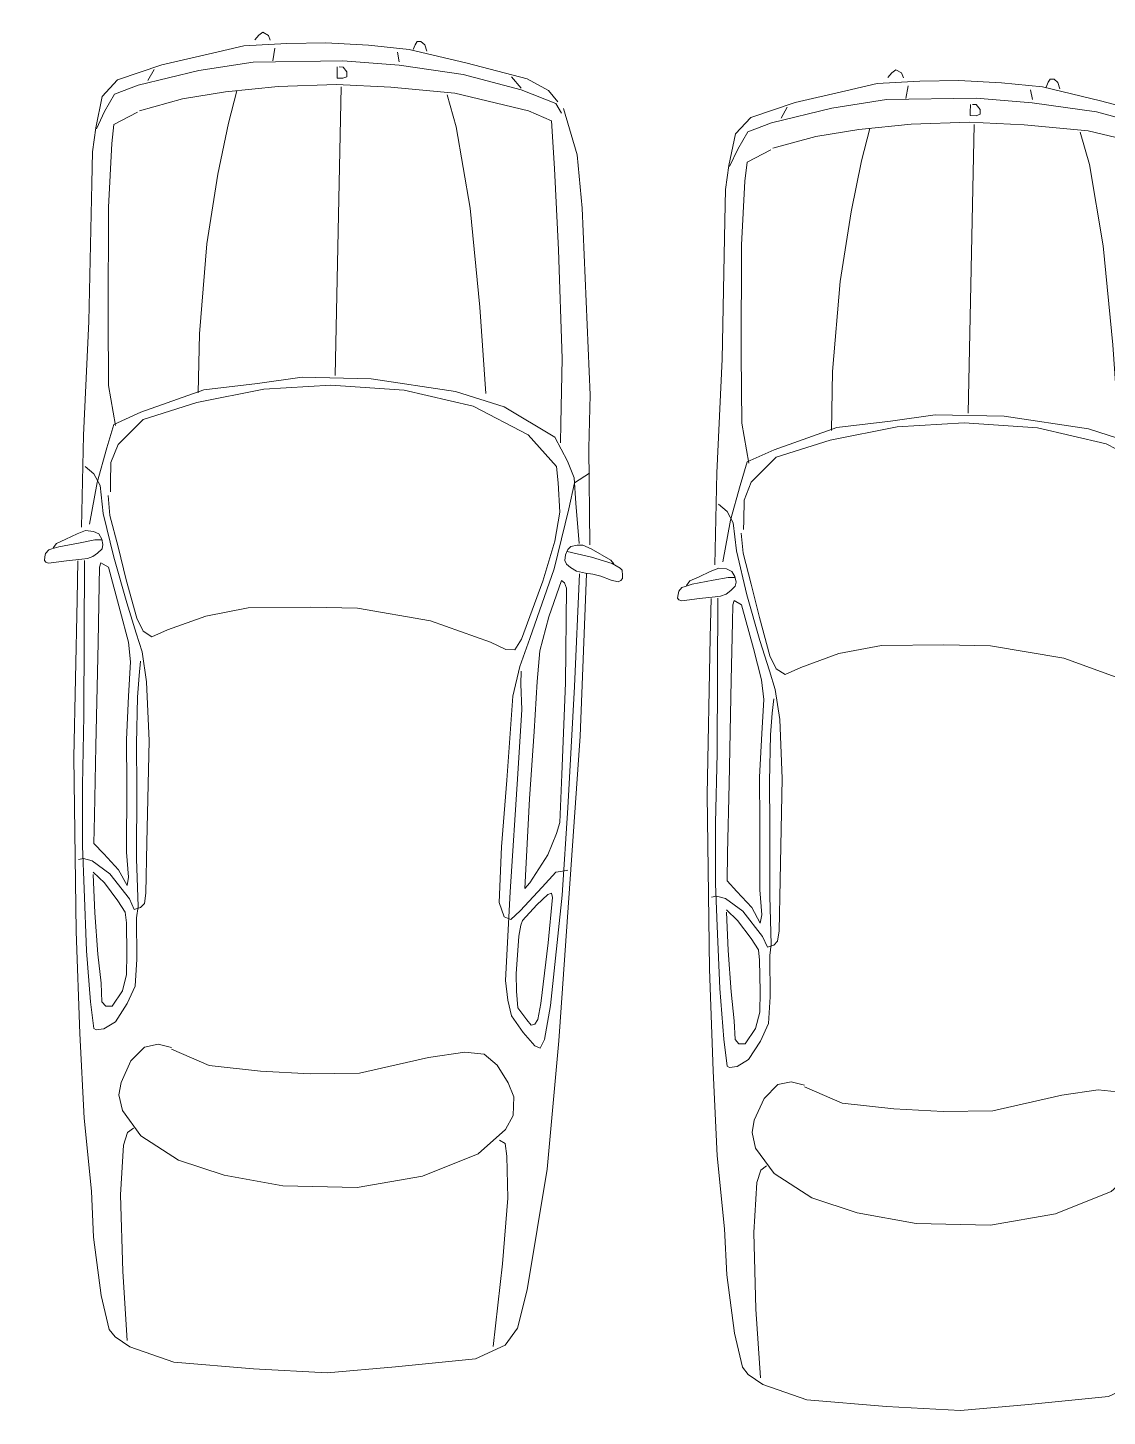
# Model space of a CAD drawing. Header units: millimetres. Extents: x 835 to 2001, y 912 to 1998.
# Drawn here: x 893.883 to 897.609, y 978.176 to 982.967 of the extents above; entities that cross this region are included whole.
import ezdxf

# ---------------------------------------------------------------- set-up
doc = ezdxf.new("R2010")
doc.units = ezdxf.units.MM
doc.layers.add('AUTOS', color=1, linetype='Continuous', lineweight=20)
doc.layers.add('Mobiliario', color=2, linetype='Continuous', lineweight=30)

# ---------------------------------------------------------------- blocks, each defined once
blk = doc.blocks.new('AUTO06')
at = {"layer": 'AUTOS'}
for p, q in [((1.7684, 1.0104), (1.7312, 0.9414)), ((1.7806, 1.0148), (1.7603, 0.9435)), ((1.7815, 1.0202), (1.7684, 1.0104)), ((1.7957, 1.0431), (1.7806, 1.0148)), ((1.802, 1.0493), (1.7957, 1.0431)), ((1.8204, 1.0515), (1.802, 1.0493)), ((1.8312, 1.0515), (1.8204, 1.0515)), ((1.8249, 0.977), (1.838, 1.0126)), ((1.838, 1.0464), (1.8312, 1.0515)), ((1.8434, 1.0366), (1.838, 1.0464)), ((1.838, 1.0126), (1.8434, 1.0366)), ((1.8187, 0.949), (1.8249, 0.977)), ((0.5564, 0.8858), (1.1997, 0.9265)), ((1.1997, 0.9265), (1.3836, 0.9265)), ((1.3836, 0.9265), (1.7178, 0.9366)), ((1.4705, 0.9301), (1.5044, 0.8796)), ((1.7312, 0.9414), (1.7187, 0.9123)), ((1.7187, 0.9123), (1.7196, 0.8927)), ((1.7603, 0.9435), (1.7416, 0.8592)), ((1.8088, 0.8927), (1.8151, 0.9232)), ((1.8151, 0.9232), (1.8187, 0.949)), ((1.8181, 0.9265), (2.3781, 0.9163)), ((2.3781, 0.9163), (3.4308, 0.8651)), ((0.2139, 0.8142), (0.3725, 0.8651)), ((0.3725, 0.8651), (0.5564, 0.8858)), ((1.4872, 0.8771), (1.4303, 0.8538)), ((1.5753, 0.8847), (1.4872, 0.8771)), ((1.5044, 0.8796), (1.5949, 0.8611)), ((1.7136, 0.8999), (1.5753, 0.8847)), ((1.7196, 0.8927), (1.724, 0.8712)), ((1.724, 0.8712), (1.7347, 0.8614)), ((1.7859, 0.8571), (1.7966, 0.8712)), ((1.7966, 0.8712), (1.8088, 0.8927)), ((1.8178, 0.9025), (2.207, 0.8934)), ((1.8681, 0.8592), (2.1954, 0.8629)), ((2.1954, 0.8629), (2.5114, 0.856)), ((2.207, 0.8934), (2.6259, 0.8796)), ((2.6259, 0.8796), (2.9283, 0.8658)), ((2.8452, 0.8658), (2.8414, 0.884)), ((2.8488, 0.8425), (2.8452, 0.8658)), ((2.9283, 0.8658), (3.3097, 0.8334)), ((3.4308, 0.8651), (3.8739, 0.8345)), ((0.7025, 0.8076), (1.0762, 0.828)), ((1.0762, 0.828), (1.3015, 0.828)), ((1.3015, 0.828), (1.3673, 0.828)), ((1.4494, 0.8153), (1.3423, 0.7154)), ((1.4303, 0.8538), (1.3485, 0.8076)), ((1.5059, 0.8229), (1.4494, 0.8153)), ((1.6068, 0.8309), (1.5059, 0.8229)), ((1.5949, 0.8611), (1.8026, 0.8149)), ((1.7074, 0.8153), (1.6068, 0.8309)), ((1.8457, 0.7771), (1.7074, 0.8153)), ((1.7347, 0.8614), (1.7541, 0.8538)), ((1.7541, 0.8538), (1.7734, 0.8516)), ((1.7734, 0.8516), (1.7859, 0.8571)), ((1.8026, 0.8149), (2.0445, 0.7364)), ((1.8422, 0.8418), (1.8508, 0.8523)), ((1.9686, 0.7997), (1.8422, 0.8418)), ((1.8508, 0.8523), (1.8681, 0.8592)), ((2.5114, 0.856), (2.678, 0.8523)), ((2.678, 0.8523), (2.7152, 0.8418)), ((2.7152, 0.8418), (2.7899, 0.8138)), ((2.9018, 0.7964), (2.8488, 0.8425)), ((2.922, 0.8287), (2.9366, 0.8327)), ((2.9268, 0.8167), (2.922, 0.8287)), ((2.9628, 0.7789), (2.9268, 0.8167)), ((2.9366, 0.8327), (3.0931, 0.8207)), ((3.0931, 0.8207), (3.3035, 0.8007)), ((3.3097, 0.8334), (3.4267, 0.8149)), ((3.4267, 0.8149), (3.457, 0.8011)), ((3.8739, 0.8345), (4.2917, 0.7735)), ((0.1529, 0.7608), (0.1913, 0.7942)), ((0.1529, 0.667), (0.197, 0.7877)), ((0.197, 0.7877), (0.23, 0.8076)), ((0.2243, 0.6936), (0.2574, 0.7742)), ((0.2574, 0.7742), (0.4222, 0.7877)), ((0.4222, 0.7877), (0.7025, 0.8076)), ((1.3485, 0.8076), (1.2479, 0.6311)), ((2.0472, 0.7077), (1.8457, 0.7771)), ((2.0862, 0.7717), (1.9686, 0.7997)), ((2.1924, 0.7648), (2.0862, 0.7717)), ((2.7899, 0.8138), (2.8875, 0.7542)), ((2.9848, 0.7226), (2.9018, 0.7964)), ((3.0181, 0.731), (2.9628, 0.7789)), ((3.3035, 0.8007), (3.3588, 0.7909)), ((3.3588, 0.7909), (3.3752, 0.7808)), ((3.3785, 0.7688), (3.3603, 0.7528)), ((3.3752, 0.7808), (3.3785, 0.7688)), ((3.4493, 0.7826), (3.4041, 0.7412)), ((3.457, 0.8011), (3.4493, 0.7826)), ((4.2917, 0.7735), (4.4253, 0.7426)), ((0.1145, 0.687), (0.1529, 0.7608)), ((2.0445, 0.7364), (2.1427, 0.7041)), ((2.365, 0.7575), (2.1924, 0.7648)), ((2.5974, 0.747), (2.365, 0.7575)), ((2.9071, 0.7372), (2.5974, 0.747)), ((2.8875, 0.7542), (2.9071, 0.7372)), ((3.0151, 0.6903), (2.9848, 0.7226)), ((3.0345, 0.7252), (3.0181, 0.731)), ((3.072, 0.719), (3.0345, 0.7252)), ((3.2023, 0.7132), (3.072, 0.719)), ((3.3195, 0.7212), (3.2627, 0.715)), ((3.3603, 0.7528), (3.3195, 0.7212)), ((3.4041, 0.7412), (3.3475, 0.6997)), ((4.4253, 0.7426), (4.4839, 0.7019)), ((0.0651, 0.4792), (0.1145, 0.687)), ((0.1696, 0.4388), (0.2243, 0.6936)), ((1.3423, 0.7154), (1.2479, 0.5235)), ((2.085, 0.6848), (2.0472, 0.7077)), ((2.085, 0.6539), (2.085, 0.6848)), ((2.1427, 0.7041), (2.2445, 0.6812)), ((2.2031, 0.7088), (2.1579, 0.7088)), ((2.29, 0.7135), (2.2031, 0.7088)), ((2.2445, 0.6812), (2.5355, 0.6674)), ((2.5129, 0.7041), (2.29, 0.7135)), ((2.9205, 0.6859), (2.5129, 0.7041)), ((3.2264, 0.6765), (2.9205, 0.6859)), ((3.0074, 0.6674), (3.0151, 0.6903)), ((3.2627, 0.715), (3.2023, 0.7132)), ((3.2946, 0.6859), (3.2264, 0.6765)), ((3.3475, 0.6997), (3.2946, 0.6859)), ((3.5787, 0.6936), (3.5195, 0.6539)), ((3.6272, 0.7132), (3.5787, 0.6936)), ((3.6918, 0.7132), (3.6272, 0.7132)), ((3.7403, 0.687), (3.6918, 0.7132)), ((3.8266, 0.5947), (3.7403, 0.687)), ((3.7781, 0.667), (3.7888, 0.687)), ((3.7888, 0.687), (3.8319, 0.6936)), ((3.8319, 0.6936), (3.9775, 0.7001)), ((3.9775, 0.7001), (4.2039, 0.687)), ((4.2039, 0.687), (4.4896, 0.6605)), ((4.4839, 0.7019), (4.5339, 0.5998)), ((0.1035, 0.4657), (0.1529, 0.667)), ((0.1089, 0.6332), (0.1476, 0.667)), ((1.2479, 0.6311), (1.1976, 0.4617)), ((2.06, 0.6002), (2.085, 0.6539)), ((2.5355, 0.6674), (2.7658, 0.6536)), ((2.7658, 0.6536), (2.9583, 0.6489)), ((2.9583, 0.6489), (3.0074, 0.6674)), ((3.5195, 0.6539), (3.4817, 0.6078)), ((1.9906, 0.3927), (2.06, 0.6002)), ((3.4817, 0.6078), (3.4764, 0.542)), ((3.9075, 0.404), (3.8266, 0.5947)), ((4.5339, 0.5998), (4.5672, 0.3244)), ((0.565, 0.4992), (0.9057, 0.5395)), ((0.9057, 0.5395), (1.2024, 0.5664)), ((3.4764, 0.542), (3.4978, 0.417)), ((0.0211, 0.2779), (0.0651, 0.4792)), ((0.2847, 0.4454), (0.565, 0.4992)), ((1.2479, 0.5235), (1.1976, 0.2851)), ((0.0761, 0.2441), (0.1035, 0.4657)), ((0.1529, 0.2172), (0.1696, 0.4388)), ((0.1749, 0.4119), (0.2847, 0.4454)), ((1.1976, 0.4617), (1.1599, 0.1699)), ((1.9529, 0.1391), (1.9906, 0.3927)), ((3.4978, 0.417), (3.557, 0.1801)), ((3.9507, 0.1801), (3.9075, 0.404)), ((0.0265, 0.3382), (0.0047, 0.3313)), ((0.0047, 0.3313), (-0.0063, 0.3178)), ((-0.0063, 0.3178), (-0.0063, 0.3044)), ((-0.0063, 0.3044), (0.0047, 0.2979)), ((0.0047, 0.2979), (0.0211, 0.2909)), ((4.5672, 0.3244), (4.5925, 0.0896)), ((0.0101, 0.1369), (0.0211, 0.2779)), ((0.0321, 0.2375), (0.0651, 0.2441)), ((0.0651, 0.0497), (0.0761, 0.2441)), ((1.1976, 0.2851), (1.1849, 0.0315)), ((0.1476, 0.0293), (0.1529, 0.2172)), ((1.1599, 0.1699), (1.1599, -0.0684)), ((3.557, 0.1801), (3.5627, 0.009)), ((3.9507, -0.0764), (3.9507, 0.1801)), ((0.0047, -0.0106), (0.0101, 0.1369)), ((1.9529, -0.0223), (1.9529, 0.1391)), ((0.0761, -0.2592), (0.0651, 0.0497)), ((0.1035, 0.0646), (0.0869, 0.0511)), ((0.0869, 0.0511), (0.0869, 0.0377)), ((0.1199, 0.0646), (0.1035, 0.0646)), ((0.1252, 0.0511), (0.1199, 0.0646)), ((0.1252, 0.0308), (0.1252, 0.0511)), ((4.5925, 0.0896), (4.5842, -0.1654)), ((0.0869, 0.0308), (0.1142, 0.0308)), ((0.1142, 0.0308), (0.1252, 0.0308)), ((0.1586, -0.172), (0.1476, 0.0293)), ((0.1553, 0.0453), (1.1515, 0.0453)), ((1.1849, 0.0315), (1.2039, -0.1992)), ((3.5627, 0.009), (3.557, -0.1622)), ((0.0101, -0.1451), (0.0047, -0.0106)), ((1.9591, -0.2374), (1.9529, -0.0223)), ((1.1599, -0.0684), (1.1849, -0.2221)), ((3.9182, -0.2806), (3.9507, -0.0764)), ((0.0211, -0.2926), (0.0101, -0.1451)), ((0.0265, -0.1854), (0.0705, -0.192)), ((0.1806, -0.3529), (0.1586, -0.172)), ((3.557, -0.1622), (3.5409, -0.3398)), ((4.5842, -0.1654), (4.5672, -0.4409)), ((-0.017, -0.209), (-0.028, -0.229)), ((-0.028, -0.229), (-0.017, -0.2425)), ((-0.0006, -0.2025), (-0.017, -0.209)), ((1.1849, -0.2221), (1.2101, -0.4067)), ((1.2039, -0.1992), (1.2542, -0.4296)), ((1.9906, -0.3835), (1.9591, -0.2374)), ((-0.017, -0.2425), (-0.0006, -0.2559)), ((0.1089, -0.447), (0.0761, -0.2592)), ((3.8697, -0.4387), (3.9182, -0.2806)), ((0.0485, -0.4002), (0.0211, -0.2926)), ((0.1767, -0.3144), (0.2892, -0.3406)), ((0.208, -0.5005), (0.1806, -0.3529)), ((0.2892, -0.3406), (0.4659, -0.3733)), ((0.4659, -0.3733), (0.707, -0.406)), ((3.5409, -0.3398), (3.4871, -0.4714)), ((0.0925, -0.5746), (0.0485, -0.4002)), ((0.707, -0.406), (1.0176, -0.4256)), ((1.0176, -0.4256), (1.2212, -0.4256)), ((1.2101, -0.4067), (1.292, -0.6218)), ((1.2542, -0.4296), (1.3173, -0.6142)), ((2.0409, -0.5143), (1.9906, -0.3835)), ((0.1639, -0.6549), (0.1089, -0.447)), ((3.4817, -0.4714), (3.471, -0.5175)), ((3.7888, -0.5702), (3.8697, -0.4387)), ((4.5672, -0.4409), (4.5172, -0.5938)), ((0.252, -0.6483), (0.208, -0.5005)), ((2.0662, -0.568), (2.0409, -0.5143)), ((3.471, -0.5175), (3.4817, -0.5637)), ((0.147, -0.7265), (0.0925, -0.5746)), ((2.0472, -0.5986), (2.0662, -0.568)), ((2.2221, -0.5833), (2.4257, -0.5702)), ((2.4257, -0.5702), (2.7756, -0.5702)), ((2.7756, -0.5702), (2.9506, -0.5702)), ((2.9506, -0.5702), (2.9863, -0.5746)), ((2.9863, -0.5746), (3.0006, -0.5877)), ((3.4817, -0.5637), (3.5302, -0.6098)), ((3.7028, -0.636), (3.7888, -0.5702)), ((0.1089, -0.6011), (0.1476, -0.6215)), ((1.292, -0.6218), (1.336, -0.7141)), ((1.3173, -0.6142), (1.4053, -0.6985)), ((1.871, -0.6603), (2.0031, -0.6218)), ((1.9508, -0.6574), (2.0543, -0.6225)), ((2.0031, -0.6218), (2.0472, -0.5986)), ((2.0543, -0.6225), (2.1186, -0.6007)), ((2.1186, -0.6007), (2.2221, -0.5833)), ((2.2007, -0.6095), (2.1507, -0.6051)), ((2.2757, -0.6138), (2.2007, -0.6095)), ((2.4364, -0.6138), (2.2757, -0.6138)), ((2.5899, -0.6095), (2.4364, -0.6138)), ((2.8327, -0.6051), (2.5899, -0.6095)), ((2.997, -0.5964), (2.8327, -0.6051)), ((3.0077, -0.6095), (2.972, -0.6269)), ((3.0363, -0.6007), (2.997, -0.5964)), ((3.0006, -0.5877), (3.0077, -0.6095)), ((3.1791, -0.5964), (3.0363, -0.6007)), ((3.2719, -0.6007), (3.1791, -0.5964)), ((3.3326, -0.6269), (3.2719, -0.6007)), ((3.5302, -0.6098), (3.6058, -0.6425)), ((3.762, -0.5964), (3.7781, -0.6164)), ((3.7781, -0.6164), (3.8212, -0.6294)), ((4.2578, -0.6229), (4.4949, -0.6029)), ((4.5172, -0.5938), (4.4839, -0.6451)), ((0.197, -0.7355), (0.1639, -0.6549)), ((0.2574, -0.6549), (0.3014, -0.7355)), ((1.7577, -0.6909), (1.871, -0.6603)), ((1.7937, -0.7054), (1.9508, -0.6574)), ((2.0865, -0.6487), (1.9793, -0.6792)), ((2.1543, -0.64), (2.0865, -0.6487)), ((2.2721, -0.6443), (2.1543, -0.64)), ((2.4221, -0.6487), (2.2721, -0.6443)), ((2.5792, -0.6443), (2.4221, -0.6487)), ((2.8113, -0.64), (2.5792, -0.6443)), ((2.897, -0.6313), (2.8113, -0.64)), ((2.8185, -0.7185), (2.872, -0.6661)), ((2.872, -0.6661), (2.9256, -0.6356)), ((2.972, -0.6269), (2.8863, -0.6967)), ((2.9256, -0.6356), (2.897, -0.6313)), ((2.9791, -0.6661), (2.9184, -0.7141)), ((3.0184, -0.64), (2.9791, -0.6661)), ((3.0541, -0.6356), (3.0184, -0.64)), ((3.1612, -0.6313), (3.0541, -0.6356)), ((3.2327, -0.6313), (3.1612, -0.6313)), ((3.2898, -0.6443), (3.2327, -0.6313)), ((3.3434, -0.6792), (3.2898, -0.6443)), ((3.3969, -0.6661), (3.3326, -0.6269)), ((3.4219, -0.7054), (3.3969, -0.6661)), ((3.6058, -0.6425), (3.6486, -0.6491)), ((3.6486, -0.6491), (3.7028, -0.636)), ((3.8212, -0.6294), (3.9938, -0.636)), ((3.9938, -0.636), (4.2578, -0.6229)), ((4.4586, -0.6654), (4.3417, -0.6959)), ((4.4839, -0.6451), (4.4586, -0.6654)), ((1.2024, -0.7355), (1.3399, -0.7087)), ((1.336, -0.7141), (1.4178, -0.737)), ((1.4053, -0.6985), (1.4681, -0.7217)), ((1.6437, -0.7446), (1.7937, -0.7054)), ((1.6508, -0.7217), (1.7577, -0.6909)), ((1.9793, -0.6792), (1.8294, -0.7228)), ((2.7827, -0.7534), (2.8185, -0.7185)), ((2.8863, -0.6967), (2.8435, -0.7577)), ((2.9184, -0.7141), (2.8827, -0.7534)), ((3.1648, -0.7316), (3.2648, -0.7185)), ((3.2648, -0.7185), (3.3291, -0.7141)), ((3.3291, -0.7141), (3.3434, -0.701)), ((3.3434, -0.701), (3.3434, -0.6792)), ((3.4255, -0.7316), (3.4219, -0.7054)), ((4.3417, -0.6959), (4.1411, -0.7265)), ((0.2053, -0.7777), (0.147, -0.7265)), ((0.2574, -0.769), (0.197, -0.7355)), ((0.3014, -0.7355), (0.3672, -0.7421)), ((0.3672, -0.7421), (0.5871, -0.749)), ((0.5871, -0.749), (0.9661, -0.7421)), ((0.9661, -0.7421), (1.2024, -0.7355)), ((1.4178, -0.737), (1.5375, -0.7679)), ((1.4681, -0.7217), (1.5375, -0.7217)), ((1.508, -0.7795), (1.5473, -0.7577)), ((1.5375, -0.7217), (1.569, -0.7217)), ((1.5473, -0.7577), (1.6437, -0.7446)), ((1.5815, -0.7294), (1.6508, -0.7217)), ((1.7065, -0.7773), (1.7151, -0.7588)), ((1.7151, -0.7588), (1.7324, -0.7483)), ((1.7324, -0.7483), (1.7514, -0.7435)), ((1.7362, -0.7715), (1.7353, -0.7494)), ((1.7514, -0.7435), (1.7657, -0.7461)), ((1.7657, -0.7461), (1.7809, -0.7613)), ((1.7809, -0.7613), (1.7934, -0.7773)), ((1.8294, -0.7228), (1.8151, -0.749)), ((1.8151, -0.749), (1.8294, -0.7534)), ((1.8294, -0.7534), (1.8901, -0.7534)), ((1.8901, -0.7534), (2.09, -0.7534)), ((2.09, -0.7534), (2.4471, -0.7534)), ((2.4471, -0.7534), (2.6863, -0.7534)), ((2.6863, -0.7534), (2.7827, -0.7534)), ((2.8435, -0.7577), (2.8363, -0.7882)), ((2.8899, -0.7534), (3.022, -0.7446)), ((3.022, -0.7446), (3.1648, -0.7316)), ((3.1541, -0.7708), (3.3291, -0.7534)), ((3.3291, -0.7534), (3.4219, -0.7403)), ((3.4219, -0.7403), (3.4255, -0.7316)), ((3.9825, -0.737), (3.7317, -0.7675)), ((4.1411, -0.7265), (3.9825, -0.737)), ((0.3142, -0.798), (0.2053, -0.7777)), ((0.3178, -0.7959), (0.2574, -0.769)), ((0.3975, -0.8082), (0.3142, -0.798)), ((0.5061, -0.8082), (0.3975, -0.8082)), ((0.9825, -0.8082), (0.5061, -0.8082)), ((1.3753, -0.8184), (0.9825, -0.8082)), ((1.483, -0.81), (1.508, -0.7795)), ((1.5375, -0.7679), (1.6821, -0.7908)), ((1.7038, -0.8042), (1.7065, -0.7773)), ((1.716, -0.8333), (1.7038, -0.8042)), ((1.7466, -0.8228), (1.7362, -0.7715)), ((1.7934, -0.7773), (1.8002, -0.7962)), ((1.8002, -0.7962), (1.8029, -0.8148)), ((1.8079, -0.8057), (2.0686, -0.8013)), ((2.0686, -0.8013), (2.3436, -0.797)), ((2.3436, -0.797), (2.5828, -0.797)), ((3.0883, -0.8082), (2.4867, -0.8286)), ((2.5828, -0.797), (2.7935, -0.7926)), ((2.7935, -0.7926), (2.9399, -0.7839)), ((2.8363, -0.7882), (2.8399, -0.8057)), ((2.9399, -0.7839), (3.1541, -0.7708)), ((3.4392, -0.7879), (3.0883, -0.8082)), ((3.7317, -0.7675), (3.4392, -0.7879)), ((1.6928, -0.8184), (1.3753, -0.8184)), ((1.7353, -0.8718), (1.716, -0.8333)), ((1.7618, -0.8951), (1.7466, -0.8228)), ((1.8029, -0.8148), (1.8106, -0.8682)), ((1.9436, -0.8286), (1.8097, -0.8286)), ((2.4867, -0.8286), (1.9436, -0.8286)), ((1.7505, -0.9034), (1.7353, -0.8718)), ((1.7666, -0.915), (1.7505, -0.9034)), ((1.7696, -0.9194), (1.7618, -0.8951)), ((1.8106, -0.8682), (1.8193, -0.9299)), ((1.7734, -0.9299), (1.7696, -0.9194)), ((1.7868, -0.9405), (1.7734, -0.9299)), ((1.7981, -0.943), (1.7868, -0.9405)), ((1.8106, -0.9441), (1.7981, -0.943)), ((1.8163, -0.9394), (1.8106, -0.9441)), ((1.8193, -0.9299), (1.8163, -0.9394))]:
    blk.add_line(p, q, dxfattribs=at)

msp = doc.modelspace()

# ---------------------------------------------------------------- block references
at = {"layer": 'Mobiliario', "lineweight": 15, "rotation": 268.8113194638493}
for p in [(894.9223, 982.9191), (894.9223, 982.9191), (897.1075, 982.7893), (897.1075, 982.7893)]:
    msp.add_blockref('AUTO06', p, dxfattribs=at)

doc.saveas('drawing.dxf')
